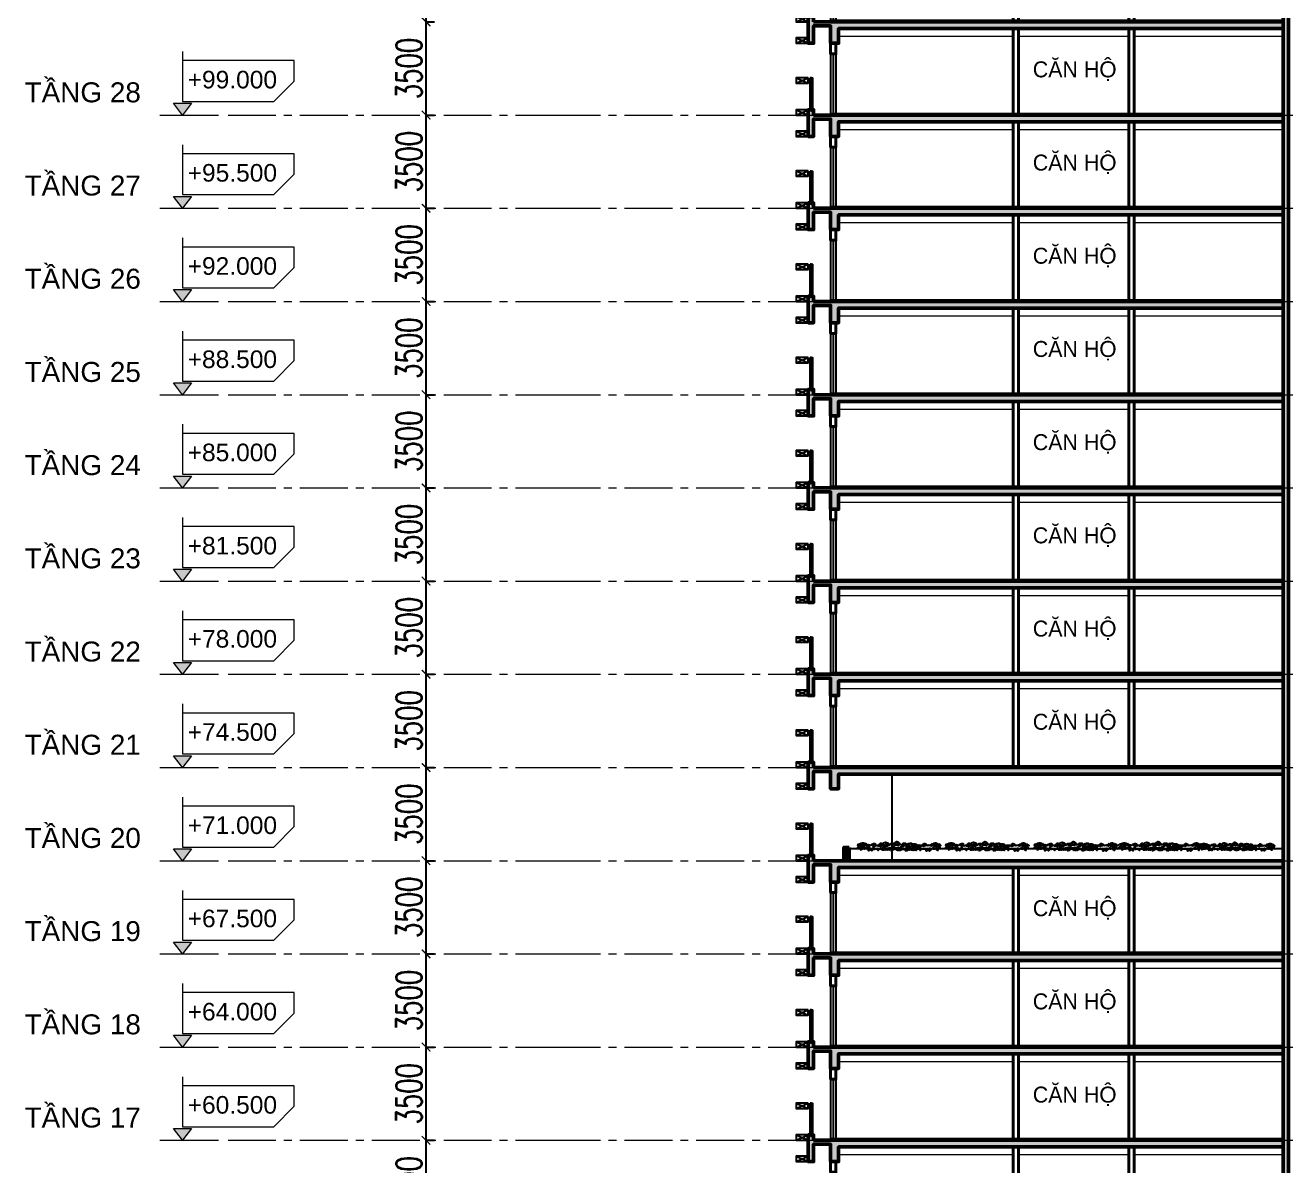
# Model space of a CAD drawing. Header units: millimetres. Extents: x 573003 to 1294762, y -9906 to 413061.
# Drawn here: x 1126753 to 1174097, y 74019 to 116851 of the extents above; entities that cross this region are included whole.
import ezdxf

# ---------------------------------------------------------------- set-up
doc = ezdxf.new("R2010")
doc.units = ezdxf.units.MM
doc.header["$MEASUREMENT"] = 0
doc.linetypes.add('HIDDEN', pattern=[0.375, 0.25, -0.125])
doc.linetypes.add('IMPORT-CE', pattern=[135, 90, -15, 15, -15])
doc.layers.get('DEFPOINTS').update_dxf_attribs({"color": 5, "lineweight": 0})
for name, color, linetype in [('A-ANNO-DIMS', 50, 'Continuous'), ('A-ANNO-ROOM', 50, 'Continuous'), ('A-ELEV-13FINE', 8, 'Continuous'), ('A-ELEV-15FINE', 1, 'Continuous'), ('A-ELEV-18LIGHT', 135, 'Continuous'), ('A-ELEV-40HEAVY', 90, 'Continuous'), ('A-ELEV-PATT 3', 251, 'Continuous'), ('A-FLOR-STRS', 1, 'Continuous'), ('A-GRID-01$0$A-ANNO-DIMS', 50, 'Continuous'), ('A-WALL-FNSH', 200, 'Continuous'), ('A-WALL-PATT', 251, 'Continuous'), ('HBA-DW-WIN', 1, 'Continuous')]:
    doc.layers.add(name, color=color, linetype=linetype)
for name, color, linetype, lineweight in [('KT-Chu viet', 255, 'Continuous', 20), ('KT-Kich thuoc', 159, 'Continuous', 18), ('KT-Net cat', 1, 'Continuous', 40), ('KT-Net cot', 2, 'Continuous', 50), ('KT-Net manh', 251, 'Continuous', 13), ('KT-Net thay', 7, 'Continuous', 25), ('KT-Net truc', 18, 'Continuous', 15), ('TEXT', 7, 'Continuous', 20)]:
    doc.layers.add(name, color=color, linetype=linetype, lineweight=lineweight)
doc.styles.add('Arial', font='arial.ttf')
doc.styles.add('DIM', font='vnsimli.shx', dxfattribs={"width": 0.7})
doc.styles.add('font unicode ccu', font='arial.ttf')
doc.styles.add('HBA-Text', font='GOTHIC.TTF')
doc.dimstyles.new('CCU  KT1-320 A1', dxfattribs={"dimscale": 320, "dimtxt": 3, "dimasz": 1, "dimexe": 1, "dimexo": 0, "dimgap": 0.5, "dimtad": 1, "dimdec": 0, "dimdsep": 46, "dimtxsty": 'DIM', "dimblk1": 'ARCHTICK', "dimblk2": 'ARCHTICK', "dimsah": 1, "dimcen": 0, "dimdle": 1, "dimclrd": 256, "dimclre": 256, "dimclrt": 31, "dimadec": 0, "dimazin": 0, "dimtfac": 1, "dimtdec": 0, "dimtix": 1, "dimtmove": 1, "dimatfit": 3, "dimldrblk": 'DOT', "dimfxl": 8, "dimtolj": 1, "dimarcsym": 0})

# ---------------------------------------------------------------- blocks, each defined once
blk = doc.blocks.new('_ARCHTICK')
at = {"color": 0, "linetype": 'ByBlock', "const_width": 0.15}
blk.add_lwpolyline([(-0.5, -0.5), (0.5, 0.5)], dxfattribs=at)
blk = doc.blocks.new('*D163')
at = {"layer": 'DEFPOINTS', "color": 0, "transparency": 16777216}
for p in [(0, 60500), (0, 60500), (0, 57000)]:
    blk.add_point(p, dxfattribs=at)
at = {"layer": 'KT-Kich thuoc', "lineweight": -2, "transparency": 16777216}
for p, q in [((0, 56680), (0, 60820)), ((0, 60500), (320, 60500)), ((0, 57000), (320, 57000))]:
    blk.add_line(p, q, dxfattribs=at)
at = {"layer": 'KT-Kich thuoc', "lineweight": -2, "transparency": 16777216, "xscale": 320, "yscale": 320, "zscale": 320}
for p, rotation in [((0, 60500), 90), ((0, 57000), 270)]:
    blk.add_blockref('_ARCHTICK', p, dxfattribs=dict(at, rotation=rotation))
at = {"layer": 'KT-Kich thuoc', "color": 31, "transparency": 16777216, "insert": (-640, 58750), "char_height": 960, "attachment_point": 5, "rotation": 90, "style": 'DIM'}
blk.add_mtext('\\A1;3500', dxfattribs=at)
blk = doc.blocks.new('_Dot')
at = {"color": 0, "linetype": 'ByBlock', "lineweight": -2}
blk.add_line((-0.5, 0), (-1, 0), dxfattribs=at)
at = {"color": 0, "linetype": 'ByBlock', "const_width": 0.5}
blk.add_lwpolyline([(-0.25, 0, 1), (0.25, 0, 1)], format="xyb", close=True, dxfattribs=at)
blk = doc.blocks.new('*D164')
at = {"layer": 'DEFPOINTS', "color": 0, "transparency": 16777216}
for p in [(0, 64000), (0, 64000), (0, 60500)]:
    blk.add_point(p, dxfattribs=at)
at = {"layer": 'KT-Kich thuoc', "lineweight": -2, "transparency": 16777216}
for p, q in [((0, 60180), (0, 64320)), ((0, 64000), (320, 64000)), ((0, 60500), (320, 60500))]:
    blk.add_line(p, q, dxfattribs=at)
at = {"layer": 'KT-Kich thuoc', "lineweight": -2, "transparency": 16777216, "xscale": 320, "yscale": 320, "zscale": 320}
for p, rotation in [((0, 64000), 90), ((0, 60500), 270)]:
    blk.add_blockref('_ARCHTICK', p, dxfattribs=dict(at, rotation=rotation))
at = {"layer": 'KT-Kich thuoc', "color": 31, "transparency": 16777216, "insert": (-640, 62250), "char_height": 960, "attachment_point": 5, "rotation": 90, "style": 'DIM'}
blk.add_mtext('\\A1;3500', dxfattribs=at)
blk = doc.blocks.new('*D165')
at = {"layer": 'DEFPOINTS', "color": 0, "transparency": 16777216}
for p in [(0, 67500), (0, 67500), (0, 64000)]:
    blk.add_point(p, dxfattribs=at)
at = {"layer": 'KT-Kich thuoc', "lineweight": -2, "transparency": 16777216}
for p, q in [((0, 63680), (0, 67820)), ((0, 67500), (320, 67500)), ((0, 64000), (320, 64000))]:
    blk.add_line(p, q, dxfattribs=at)
at = {"layer": 'KT-Kich thuoc', "lineweight": -2, "transparency": 16777216, "xscale": 320, "yscale": 320, "zscale": 320}
for p, rotation in [((0, 67500), 90), ((0, 64000), 270)]:
    blk.add_blockref('_ARCHTICK', p, dxfattribs=dict(at, rotation=rotation))
at = {"layer": 'KT-Kich thuoc', "color": 31, "transparency": 16777216, "insert": (-640, 65750), "char_height": 960, "attachment_point": 5, "rotation": 90, "style": 'DIM'}
blk.add_mtext('\\A1;3500', dxfattribs=at)
blk = doc.blocks.new('*D166')
at = {"layer": 'DEFPOINTS', "color": 0, "transparency": 16777216}
for p in [(0, 71000), (0, 71000), (0, 67500)]:
    blk.add_point(p, dxfattribs=at)
at = {"layer": 'KT-Kich thuoc', "lineweight": -2, "transparency": 16777216}
for p, q in [((0, 67180), (0, 71320)), ((0, 71000), (320, 71000)), ((0, 67500), (320, 67500))]:
    blk.add_line(p, q, dxfattribs=at)
at = {"layer": 'KT-Kich thuoc', "lineweight": -2, "transparency": 16777216, "xscale": 320, "yscale": 320, "zscale": 320}
for p, rotation in [((0, 71000), 90), ((0, 67500), 270)]:
    blk.add_blockref('_ARCHTICK', p, dxfattribs=dict(at, rotation=rotation))
at = {"layer": 'KT-Kich thuoc', "color": 31, "transparency": 16777216, "insert": (-640, 69250), "char_height": 960, "attachment_point": 5, "rotation": 90, "style": 'DIM'}
blk.add_mtext('\\A1;3500', dxfattribs=at)
blk = doc.blocks.new('*D167')
at = {"layer": 'DEFPOINTS', "color": 0, "transparency": 16777216}
for p in [(0, 74500), (0, 74500), (0, 71000)]:
    blk.add_point(p, dxfattribs=at)
at = {"layer": 'KT-Kich thuoc', "lineweight": -2, "transparency": 16777216}
for p, q in [((0, 70680), (0, 74820)), ((0, 74500), (320, 74500)), ((0, 71000), (320, 71000))]:
    blk.add_line(p, q, dxfattribs=at)
at = {"layer": 'KT-Kich thuoc', "lineweight": -2, "transparency": 16777216, "xscale": 320, "yscale": 320, "zscale": 320}
for p, rotation in [((0, 74500), 90), ((0, 71000), 270)]:
    blk.add_blockref('_ARCHTICK', p, dxfattribs=dict(at, rotation=rotation))
at = {"layer": 'KT-Kich thuoc', "color": 31, "transparency": 16777216, "insert": (-640, 72750), "char_height": 960, "attachment_point": 5, "rotation": 90, "style": 'DIM'}
blk.add_mtext('\\A1;3500', dxfattribs=at)
blk = doc.blocks.new('*D168')
at = {"layer": 'DEFPOINTS', "color": 0, "transparency": 16777216}
for p in [(0, 78000), (0, 78000), (0, 74500)]:
    blk.add_point(p, dxfattribs=at)
at = {"layer": 'KT-Kich thuoc', "lineweight": -2, "transparency": 16777216}
for p, q in [((0, 74180), (0, 78320)), ((0, 78000), (320, 78000)), ((0, 74500), (320, 74500))]:
    blk.add_line(p, q, dxfattribs=at)
at = {"layer": 'KT-Kich thuoc', "lineweight": -2, "transparency": 16777216, "xscale": 320, "yscale": 320, "zscale": 320}
for p, rotation in [((0, 78000), 90), ((0, 74500), 270)]:
    blk.add_blockref('_ARCHTICK', p, dxfattribs=dict(at, rotation=rotation))
at = {"layer": 'KT-Kich thuoc', "color": 31, "transparency": 16777216, "insert": (-640, 76250), "char_height": 960, "attachment_point": 5, "rotation": 90, "style": 'DIM'}
blk.add_mtext('\\A1;3500', dxfattribs=at)
blk = doc.blocks.new('*D169')
at = {"layer": 'DEFPOINTS', "color": 0, "transparency": 16777216}
for p in [(0, 81500), (0, 81500), (0, 78000)]:
    blk.add_point(p, dxfattribs=at)
at = {"layer": 'KT-Kich thuoc', "lineweight": -2, "transparency": 16777216}
for p, q in [((0, 77680), (0, 81820)), ((0, 81500), (320, 81500)), ((0, 78000), (320, 78000))]:
    blk.add_line(p, q, dxfattribs=at)
at = {"layer": 'KT-Kich thuoc', "lineweight": -2, "transparency": 16777216, "xscale": 320, "yscale": 320, "zscale": 320}
for p, rotation in [((0, 81500), 90), ((0, 78000), 270)]:
    blk.add_blockref('_ARCHTICK', p, dxfattribs=dict(at, rotation=rotation))
at = {"layer": 'KT-Kich thuoc', "color": 31, "transparency": 16777216, "insert": (-640, 79750), "char_height": 960, "attachment_point": 5, "rotation": 90, "style": 'DIM'}
blk.add_mtext('\\A1;3500', dxfattribs=at)
blk = doc.blocks.new('*D170')
at = {"layer": 'DEFPOINTS', "color": 0, "transparency": 16777216}
for p in [(0, 85000), (0, 85000), (0, 81500)]:
    blk.add_point(p, dxfattribs=at)
at = {"layer": 'KT-Kich thuoc', "lineweight": -2, "transparency": 16777216}
for p, q in [((0, 81180), (0, 85320)), ((0, 85000), (320, 85000)), ((0, 81500), (320, 81500))]:
    blk.add_line(p, q, dxfattribs=at)
at = {"layer": 'KT-Kich thuoc', "lineweight": -2, "transparency": 16777216, "xscale": 320, "yscale": 320, "zscale": 320}
for p, rotation in [((0, 85000), 90), ((0, 81500), 270)]:
    blk.add_blockref('_ARCHTICK', p, dxfattribs=dict(at, rotation=rotation))
at = {"layer": 'KT-Kich thuoc', "color": 31, "transparency": 16777216, "insert": (-640, 83250), "char_height": 960, "attachment_point": 5, "rotation": 90, "style": 'DIM'}
blk.add_mtext('\\A1;3500', dxfattribs=at)
blk = doc.blocks.new('*D171')
at = {"layer": 'DEFPOINTS', "color": 0, "transparency": 16777216}
for p in [(0, 88500), (0, 88500), (0, 85000)]:
    blk.add_point(p, dxfattribs=at)
at = {"layer": 'KT-Kich thuoc', "lineweight": -2, "transparency": 16777216}
for p, q in [((0, 84680), (0, 88820)), ((0, 88500), (320, 88500)), ((0, 85000), (320, 85000))]:
    blk.add_line(p, q, dxfattribs=at)
at = {"layer": 'KT-Kich thuoc', "lineweight": -2, "transparency": 16777216, "xscale": 320, "yscale": 320, "zscale": 320}
for p, rotation in [((0, 88500), 90), ((0, 85000), 270)]:
    blk.add_blockref('_ARCHTICK', p, dxfattribs=dict(at, rotation=rotation))
at = {"layer": 'KT-Kich thuoc', "color": 31, "transparency": 16777216, "insert": (-640, 86750), "char_height": 960, "attachment_point": 5, "rotation": 90, "style": 'DIM'}
blk.add_mtext('\\A1;3500', dxfattribs=at)
blk = doc.blocks.new('*D172')
at = {"layer": 'DEFPOINTS', "color": 0, "transparency": 16777216}
for p in [(0, 92000), (0, 92000), (0, 88500)]:
    blk.add_point(p, dxfattribs=at)
at = {"layer": 'KT-Kich thuoc', "lineweight": -2, "transparency": 16777216}
for p, q in [((0, 88180), (0, 92320)), ((0, 92000), (320, 92000)), ((0, 88500), (320, 88500))]:
    blk.add_line(p, q, dxfattribs=at)
at = {"layer": 'KT-Kich thuoc', "lineweight": -2, "transparency": 16777216, "xscale": 320, "yscale": 320, "zscale": 320}
for p, rotation in [((0, 92000), 90), ((0, 88500), 270)]:
    blk.add_blockref('_ARCHTICK', p, dxfattribs=dict(at, rotation=rotation))
at = {"layer": 'KT-Kich thuoc', "color": 31, "transparency": 16777216, "insert": (-640, 90250), "char_height": 960, "attachment_point": 5, "rotation": 90, "style": 'DIM'}
blk.add_mtext('\\A1;3500', dxfattribs=at)
blk = doc.blocks.new('*D173')
at = {"layer": 'DEFPOINTS', "color": 0, "transparency": 16777216}
for p in [(0, 95500), (0, 95500), (0, 92000)]:
    blk.add_point(p, dxfattribs=at)
at = {"layer": 'KT-Kich thuoc', "lineweight": -2, "transparency": 16777216}
for p, q in [((0, 91680), (0, 95820)), ((0, 95500), (320, 95500)), ((0, 92000), (320, 92000))]:
    blk.add_line(p, q, dxfattribs=at)
at = {"layer": 'KT-Kich thuoc', "lineweight": -2, "transparency": 16777216, "xscale": 320, "yscale": 320, "zscale": 320}
for p, rotation in [((0, 95500), 90), ((0, 92000), 270)]:
    blk.add_blockref('_ARCHTICK', p, dxfattribs=dict(at, rotation=rotation))
at = {"layer": 'KT-Kich thuoc', "color": 31, "transparency": 16777216, "insert": (-640, 93750), "char_height": 960, "attachment_point": 5, "rotation": 90, "style": 'DIM'}
blk.add_mtext('\\A1;3500', dxfattribs=at)
blk = doc.blocks.new('*D174')
at = {"layer": 'DEFPOINTS', "color": 0, "transparency": 16777216}
for p in [(0, 99000), (0, 99000), (0, 95500)]:
    blk.add_point(p, dxfattribs=at)
at = {"layer": 'KT-Kich thuoc', "lineweight": -2, "transparency": 16777216}
for p, q in [((0, 95180), (0, 99320)), ((0, 99000), (320, 99000)), ((0, 95500), (320, 95500))]:
    blk.add_line(p, q, dxfattribs=at)
at = {"layer": 'KT-Kich thuoc', "lineweight": -2, "transparency": 16777216, "xscale": 320, "yscale": 320, "zscale": 320}
for p, rotation in [((0, 99000), 90), ((0, 95500), 270)]:
    blk.add_blockref('_ARCHTICK', p, dxfattribs=dict(at, rotation=rotation))
at = {"layer": 'KT-Kich thuoc', "color": 31, "transparency": 16777216, "insert": (-640, 97250), "char_height": 960, "attachment_point": 5, "rotation": 90, "style": 'DIM'}
blk.add_mtext('\\A1;3500', dxfattribs=at)
blk = doc.blocks.new('*D175')
at = {"layer": 'DEFPOINTS', "color": 0, "transparency": 16777216}
for p in [(0, 102500), (0, 102500), (0, 99000)]:
    blk.add_point(p, dxfattribs=at)
at = {"layer": 'KT-Kich thuoc', "lineweight": -2, "transparency": 16777216}
for p, q in [((0, 98680), (0, 102820)), ((0, 102500), (320, 102500)), ((0, 99000), (320, 99000))]:
    blk.add_line(p, q, dxfattribs=at)
at = {"layer": 'KT-Kich thuoc', "lineweight": -2, "transparency": 16777216, "xscale": 320, "yscale": 320, "zscale": 320}
for p, rotation in [((0, 102500), 90), ((0, 99000), 270)]:
    blk.add_blockref('_ARCHTICK', p, dxfattribs=dict(at, rotation=rotation))
at = {"layer": 'KT-Kich thuoc', "color": 31, "transparency": 16777216, "insert": (-640, 100750), "char_height": 960, "attachment_point": 5, "rotation": 90, "style": 'DIM'}
blk.add_mtext('\\A1;3500', dxfattribs=at)
blk = doc.blocks.new('*D176')
at = {"layer": 'DEFPOINTS', "color": 0, "transparency": 16777216}
for p in [(0, 106000), (0, 106000), (0, 102500)]:
    blk.add_point(p, dxfattribs=at)
at = {"layer": 'KT-Kich thuoc', "lineweight": -2, "transparency": 16777216}
for p, q in [((0, 102180), (0, 106320)), ((0, 106000), (320, 106000)), ((0, 102500), (320, 102500))]:
    blk.add_line(p, q, dxfattribs=at)
at = {"layer": 'KT-Kich thuoc', "lineweight": -2, "transparency": 16777216, "xscale": 320, "yscale": 320, "zscale": 320}
for p, rotation in [((0, 106000), 90), ((0, 102500), 270)]:
    blk.add_blockref('_ARCHTICK', p, dxfattribs=dict(at, rotation=rotation))
at = {"layer": 'KT-Kich thuoc', "color": 31, "transparency": 16777216, "insert": (-640, 104250), "char_height": 960, "attachment_point": 5, "rotation": 90, "style": 'DIM'}
blk.add_mtext('\\A1;3500', dxfattribs=at)
blk = doc.blocks.new('A$C61654A8E')
blk.add_hatch(color=256).paths.add_polyline_path([(-137, 178), (0, 0), (137, 178)])
blk.add_line((-341, 0), (341, 0))
for points in [[(0, 956), (0, 819)], [(-137, 178), (137, 178), (0, 0), (-137, 178)]]:
    blk.add_lwpolyline(points)
blk.add_lwpolyline([(1678, 512), (1678, 819), (0, 819), (0, 205), (1371, 205)], close=True)
blk = doc.blocks.new('coscaodotudong')
at = {"xscale": 0.8324273823791946, "yscale": 0.8324273823791946, "zscale": 0.8324273823791946}
blk.add_blockref('A$C61654A8E', (0, 0), dxfattribs=at)
at = {"layer": 'KT-Chu viet', "style": 'font unicode ccu'}
blk.add_attdef('%%P0.000', (64, 334), '', height=220, dxfattribs=at)
blk = doc.blocks.new('1')
at = {"layer": 'A-GRID-01$0$A-ANNO-DIMS'}
for p, q in [((-85207, -52456), (-84757, -52256)), ((-85207, -52256), (-84757, -52456))]:
    blk.add_line(p, q, dxfattribs=at)
at = {"layer": 'A-GRID-01$0$A-ANNO-DIMS', "elevation": 0}
blk.add_lwpolyline([(-84757, -52256), (-85207, -52256), (-85207, -52456), (-84757, -52456)], close=True, dxfattribs=at)
blk = doc.blocks.new('Floor-ST')
at = {"layer": 'A-WALL-PATT', "extrusion": (2.65424e-07, 2.87023e-18, 1)}
h = blk.add_hatch(color=256, dxfattribs=at)
h.dxf.hatch_style = 1
h.paths.add_polyline_path([(-57063, 0), (-39427, 0), (-39427, -250), (-56122, -250), (-56122, -800), (-56422, -800), (-56422, -150), (-57063, -150), (-57063, -800), (-57263, -800), (-57263, 200), (-57063, 200)])
at = {"layer": 'A-ANNO-DIMS', "extrusion": (2.65421e-07, 4.99413e-07, 1), "elevation": -2}
for points in [[(-57195, 200), (-57195, 1400)], [(-57145, 200), (-57145, 1400)]]:
    blk.add_lwpolyline(points, dxfattribs=at)
at = {"layer": 'A-ANNO-DIMS', "extrusion": (2.65421e-07, 4.99413e-07, 1), "elevation": -1}
blk.add_lwpolyline([(-57077, 200), (-57263, 200), (-57263, 188), (-57077, 188)], close=True, dxfattribs=at)
at = {"layer": 'A-ELEV-13FINE', "extrusion": (2.65421e-07, 4.99413e-07, 1)}
blk.add_line((-56222, 2300, -1), (-56222, 0, -1), dxfattribs=at)
at = {"layer": 'A-ELEV-13FINE', "extrusion": (2.65421e-07, 4.99413e-07, 1), "elevation": -1}
for points in [[(-56322, 2300), (-56322, 50)], [(-39427, 50), (-56222, 50)]]:
    blk.add_lwpolyline(points, dxfattribs=at)
at = {"layer": 'A-ELEV-15FINE', "linetype": 'Continuous', "extrusion": (2.65421e-07, 4.99413e-07, 1), "elevation": -2}
for points in [[(-57145, 1120), (-57120, 1120)], [(-57145, 1110), (-57120, 1110)], [(-57145, 365), (-57120, 365)], [(-57145, 355), (-57120, 355)]]:
    blk.add_lwpolyline(points, dxfattribs=at)
at = {"layer": 'A-ELEV-15FINE', "linetype": 'Continuous', "extrusion": (2.65421e-07, 4.99413e-07, 1), "elevation": -1}
for points in [[(-57097, 1102), (-57100, 1102), (-57100, 1127), (-57097, 1127)], [(-57097, 372), (-57100, 372), (-57100, 347), (-57097, 347)]]:
    blk.add_lwpolyline(points, close=True, dxfattribs=at)
at = {"layer": 'A-ELEV-15FINE', "extrusion": (2.65421e-07, 4.99413e-07, 1), "elevation": -1}
for points in [[(-57235, 205), (-57213, 205), (-57213, 200), (-57235, 200)], [(-57105, 205), (-57127, 205), (-57127, 200), (-57105, 200)]]:
    blk.add_lwpolyline(points, close=True, dxfattribs=at)
at = {"layer": 'A-ELEV-15FINE', "extrusion": (2.65421e-07, 4.99413e-07, 1), "elevation": -2}
for points in [[(-57228, 205), (-57228, 208), (-57219, 208), (-57219, 205)], [(-57112, 205), (-57112, 208), (-57120, 208), (-57120, 205)]]:
    blk.add_lwpolyline(points, dxfattribs=at)
at = {"layer": 'A-ELEV-15FINE', "linetype": 'HIDDEN', "extrusion": (2.65421e-07, 4.99413e-07, 1), "elevation": -2}
for points in [[(-57219, 200), (-57219, 123), (-57228, 123), (-57228, 200)], [(-57120, 200), (-57120, 123), (-57112, 123), (-57112, 200)]]:
    blk.add_lwpolyline(points, dxfattribs=at)
at = {"layer": 'A-ELEV-18LIGHT', "extrusion": (2.65421e-07, 4.99413e-07, 1), "elevation": -2}
blk.add_lwpolyline([(-57100, 265), (-57105, 260), (-57115, 260), (-57120, 265), (-57120, 1395), (-57115, 1400), (-57105, 1400), (-57100, 1395), (-57100, 265)], dxfattribs=at)
at = {"layer": 'A-ELEV-40HEAVY', "extrusion": (2.65421e-07, 4.99413e-07, 1)}
blk.add_line((-57063, 200, -2), (-57263, 200, -2), dxfattribs=at)
at = {"layer": 'A-ELEV-40HEAVY', "extrusion": (2.65421e-07, 4.99413e-07, 1), "elevation": -1}
blk.add_lwpolyline([(-56422, 0), (-56422, 0)], dxfattribs=at)
at = {"layer": 'A-ELEV-PATT 3', "linetype": 'Continuous', "extrusion": (2.65421e-07, 4.99413e-07, 1)}
for p, q in [((-57116, 261, -2), (-57116, 1399, -2)), ((-57110, 260, -2), (-57110, 1400, -2)), ((-57103, 261, -2), (-57103, 1399, -2))]:
    blk.add_line(p, q, dxfattribs=at)
at = {"layer": 'A-GRID-01$0$A-ANNO-DIMS', "extrusion": (2.65421e-07, 4.99413e-07, 1)}
blk.add_line((-57145, 1400, -2), (-57195, 1400, -2), dxfattribs=at)
at = {"layer": 'A-GRID-01$0$A-ANNO-DIMS', "extrusion": (2.65421e-07, 4.99413e-07, 1), "elevation": -1}
blk.add_lwpolyline([(-57263, 1265), (-57263, 1285), (-57195, 1285), (-57195, 1265)], close=True, dxfattribs=at)
at = {"layer": 'HBA-DW-WIN', "ltscale": 5, "extrusion": (2.65421e-07, 4.99413e-07, 1), "elevation": -1}
blk.add_lwpolyline([(-56222, 50), (-56422, 50), (-56422, 0), (-56222, 0)], close=True, dxfattribs=at)
at = {"layer": 'KT-Net cat', "elevation": -167}
for points in [[(-49570, 0), (-49570, 3250), (-49370, 3250), (-49370, 0)], [(-45220, 0), (-45220, 3250), (-45020, 3250), (-45020, 0)]]:
    blk.add_lwpolyline(points, close=True, dxfattribs=at)
at = {"layer": 'KT-Net cat', "extrusion": (2.65424e-07, 2.87652e-18, 1), "elevation": -1}
blk.add_lwpolyline([(-56422, 2700), (-56422, 2300), (-56222, 2300), (-56222, 2700)], dxfattribs=at)
at = {"layer": 'KT-Net cot', "extrusion": (6.02556e-07, 6.46625e-18, 1), "elevation": -1}
blk.add_lwpolyline([(-57063, 0), (-39427, 0), (-39427, -250), (-56122, -250), (-56122, -800), (-56422, -800), (-56422, -150), (-57063, -150), (-57063, -800), (-57263, -800), (-57263, 200), (-57063, 200), (-57063, 0)], dxfattribs=at)
at = {"layer": 'KT-Net manh', "extrusion": (2.65421e-07, 4.99413e-07, 1), "elevation": -1}
for points in [[(-49570, 2950), (-56122, 2950)], [(-45220, 2950), (-49370, 2950)], [(-39427, 2950), (-45020, 2950)]]:
    blk.add_lwpolyline(points, dxfattribs=at)
at = {"layer": 'KT-Net thay', "extrusion": (2.65421e-07, 4.99413e-07, 1)}
blk.add_line((-56422, 2300, -1), (-56422, 0, -1), dxfattribs=at)
at = {"layer": 'A-GRID-01$0$A-ANNO-DIMS', "extrusion": (2.65421e-07, 4.99413e-07, 1), "rotation": 0.000326779722162424}
for p in [(27494, 53657, -1), (27494, 52457, -1), (27494, 51657, -1)]:
    blk.add_blockref('1', p, dxfattribs=at)
blk = doc.blocks.new('PLE-6')
for points in [[(-1874, 638), (-1908, 679), (-2017, 713), (-2120, 665), (-2086, 741), (-1970, 795), (-1845, 781), (-1956, 836), (-1997, 864), (-2045, 864), (-2127, 843), (-2086, 884), (-2017, 911), (-1935, 898), (-1867, 877), (-1799, 843), (-1758, 782), (-1758, 809), (-1789, 865), (-1829, 865), (-1804, 890), (-1753, 880), (-1708, 845), (-1753, 915), (-1819, 930), (-1869, 941), (-1910, 915), (-1950, 910), (-1975, 900), (-1935, 941), (-1873, 957), (-1838, 967), (-1782, 967), (-1706, 947), (-1693, 924), (-1617, 801), (-1662, 951)], [(-1366, 637), (-1415, 665), (-1448, 681), (-1486, 692), (-1507, 686), (-1540, 681), (-1562, 676), (-1589, 676), (-1627, 676), (-1660, 670), (-1709, 637), (-1698, 670), (-1687, 692), (-1665, 697), (-1687, 708), (-1720, 708), (-1747, 703), (-1763, 697), (-1796, 686), (-1818, 670), (-1834, 659), (-1845, 648), (-1829, 676), (-1823, 697), (-1845, 697), (-1872, 697), (-1905, 692), (-1921, 681)], [(-1662, 951), (-1571, 814), (-1561, 860), (-1536, 875), (-1531, 855), (-1546, 819), (-1496, 840), (-1465, 850), (-1445, 840), (-1420, 840), (-1390, 819), (-1374, 835), (-1374, 860), (-1334, 895), (-1238, 930), (-1188, 930), (-1127, 900), (-1172, 905), (-1223, 895), (-1268, 870), (-1283, 845), (-1283, 819), (-1243, 814), (-1203, 809), (-1178, 776), (-1177, 824), (-1208, 855), (-1218, 870), (-1157, 855), (-1132, 824), (-1081, 804), (-1061, 830), (-1046, 840), (-1016, 835), (-915, 855), (-890, 840), (-859, 814), (-844, 784), (-834, 729), (-869, 764), (-884, 789), (-930, 794), (-980, 794), (-1006, 794)], [(-939, 759), (-991, 733), (-978, 726), (-933, 726), (-926, 719), (-920, 713), (-939, 759)], [(-449, 787), (-498, 836), (-567, 858), (-668, 866), (-720, 842), (-660, 845), (-567, 827), (-527, 784), (-553, 782), (-578, 778), (-600, 771), (-626, 775), (-617, 798), (-597, 824), (-647, 804), (-669, 782), (-704, 782), (-742, 776), (-770, 765), (-784, 793), (-762, 867), (-715, 907), (-666, 913), (-600, 904), (-678, 936), (-742, 916), (-811, 862), (-853, 801)], [(493, 910), (458, 951), (422, 991), (331, 991), (316, 971), (347, 976), (372, 971), (392, 956), (397, 946), (412, 915), (427, 890), (438, 845), (402, 845), (357, 870), (342, 865), (301, 845), (271, 830), (236, 840), (246, 870), (271, 925), (281, 966), (296, 1001), (331, 1026), (367, 1016), (357, 1036), (316, 1057), (266, 1036), (236, 1016), (190, 966), (175, 905), (170, 875), (140, 880), (94, 900), (54, 875), (18, 895), (-22, 961), (-57, 966), (-113, 966), (-164, 956), (-179, 936), (-214, 890), (-184, 905), (-153, 920), (-118, 910), (-83, 890), (-52, 865), (-47, 850), (-103, 845), (-143, 830), (-269, 822), (-263, 903), (-321, 942), (-411, 966), (-477, 961), (-532, 920), (-542, 895), (-472, 920), (-416, 905), (-340, 880), (-340, 845), (-340, 819), (-350, 779), (-381, 794), (-411, 784), (-441, 769), (-449, 787)], [(30, 798), (-13, 798), (-45, 778), (-26, 772), (26, 765), (52, 759), (78, 746), (85, 746), (78, 791), (78, 791)], [(20, 622), (59, 661), (91, 680), (163, 700), (209, 693), (241, 687), (254, 674), (261, 661), (261, 687), (326, 687), (365, 680), (404, 680), (456, 700), (495, 674), (522, 661), (535, 654), (535, 687), (580, 719), (619, 713), (658, 700), (698, 687), (717, 661), (717, 674), (724, 700), (763, 700), (776, 661), (776, 661)], [(30, 798), (78, 791)], [(482, 785), (495, 778), (509, 759), (515, 739), (515, 733), (502, 746), (495, 752), (469, 759), (482, 785)], [(1226, 796), (1210, 819), (1180, 819), (1135, 850), (1150, 880), (1180, 905), (1210, 920), (1236, 915), (1271, 900), (1291, 885), (1261, 925), (1225, 956), (1180, 951), (1130, 930), (1099, 915), (1079, 890), (1069, 860), (1064, 845), (1054, 814), (1034, 814), (1034, 840), (1003, 860), (958, 860), (902, 845), (877, 814), (862, 784), (877, 799), (887, 814), (922, 814), (948, 804), (968, 794), (973, 789), (958, 784), (938, 789), (922, 784), (922, 784), (887, 784), (877, 779), (847, 774), (842, 789), (826, 804), (842, 850), (857, 900), (877, 930), (907, 946), (968, 971), (1003, 976), (1069, 956), (1054, 981), (948, 1011), (887, 991), (826, 971), (796, 930), (786, 890), (766, 850), (751, 865), (741, 880), (715, 870), (715, 855), (705, 870), (700, 905), (670, 930), (650, 946), (609, 946), (544, 941), (493, 915), (473, 885), (518, 895), (554, 910), (589, 905), (604, 890), (619, 875), (624, 860), (594, 860), (574, 855), (544, 855), (544, 855), (528, 875), (513, 890)], [(2039, 951), (1948, 814), (1938, 860), (1912, 875), (1907, 855), (1923, 819), (1872, 840), (1842, 850), (1821, 840), (1796, 840), (1766, 819), (1751, 835), (1751, 860), (1710, 895), (1614, 930), (1564, 930), (1503, 900), (1549, 905), (1599, 895), (1645, 870), (1660, 845), (1660, 819), (1619, 814), (1579, 809), (1554, 776), (1554, 824), (1584, 855), (1594, 870), (1534, 855), (1508, 824), (1458, 804), (1438, 830), (1422, 840), (1392, 835), (1291, 855), (1266, 840), (1236, 814), (1220, 784), (1210, 729), (1246, 764), (1261, 789), (1306, 794), (1357, 794), (1382, 794)], [(1605, 740), (1589, 735), (1585, 728), (1589, 724), (1605, 717), (1615, 714), (1623, 703), (1624, 698), (1624, 706), (1621, 721), (1617, 730), (1605, 740)], [(1742, 637), (1791, 665), (1824, 681), (1862, 692), (1884, 686), (1916, 681), (1938, 676), (1965, 676), (2003, 676), (2036, 670), (2085, 637), (2074, 670), (2063, 692), (2042, 697), (2063, 708), (2096, 708), (2123, 703), (2140, 697), (2172, 686), (2194, 670), (2210, 659), (2221, 648), (2205, 676), (2199, 697), (2221, 697), (2248, 697), (2281, 692), (2297, 681)], [(2250, 638), (2284, 679), (2394, 713), (2496, 665), (2462, 741), (2346, 795), (2221, 781), (2332, 836), (2373, 864), (2421, 864), (2503, 843), (2462, 884), (2394, 911), (2312, 898), (2243, 877), (2175, 843), (2134, 782), (2135, 809), (2165, 865), (2205, 865), (2180, 890), (2130, 880), (2084, 845), (2130, 915), (2195, 930), (2246, 941), (2286, 915), (2327, 910), (2352, 900), (2311, 941), (2249, 957), (2214, 967), (2159, 967), (2083, 947), (2069, 924), (1993, 801), (2039, 951)], [(-1874, 638), (-1939, 615), (-1950, 572), (-1880, 615), (-1837, 632), (-1799, 648), (-1761, 632), (-1734, 632), (-1701, 648), (-1647, 653), (-1636, 648), (-1582, 626), (-1550, 588), (-1501, 534), (-1544, 643), (-1577, 664), (-1566, 670), (-1496, 643), (-1474, 643), (-1436, 615), (-1431, 599), (-1425, 556), (-1420, 626), (-1458, 670), (-1436, 659), (-1387, 626), (-1376, 632), (-1349, 637), (-1333, 637), (-1306, 643), (-1284, 648), (-1279, 648), (-1290, 626), (-1322, 605), (-1333, 572), (-1333, 534), (-1306, 588), (-1279, 610), (-1230, 637), (-1214, 626), (-1192, 626), (-1160, 626), (-1138, 632), (-1095, 632), (-1079, 632), (-1041, 626), (-1008, 599), (-987, 572), (-970, 556), (-1003, 632), (-1030, 659), (-998, 648), (-987, 643), (-954, 637), (-911, 626), (-868, 632), (-797, 637), (-765, 653), (-721, 653), (-716, 653), (-743, 632), (-749, 588), (-749, 567), (-721, 615), (-705, 626), (-684, 637), (-657, 637), (-678, 615), (-684, 588), (-684, 572), (-673, 588), (-640, 610), (-624, 626), (-619, 632), (-597, 621), (-597, 605), (-592, 567), (-592, 561), (-575, 605), (-575, 626), (-586, 643), (-575, 637), (-554, 637), (-532, 632), (-505, 599), (-494, 583), (-472, 578), (-483, 610), (-510, 648), (-510, 659), (-500, 659), (-462, 648), (-440, 643), (-413, 626), (-391, 594), (-364, 567), (-364, 594), (-397, 626), (-413, 643), (-418, 659), (-364, 664), (-321, 653), (-299, 648), (-261, 643), (-261, 599), (-256, 578), (-256, 540), (-223, 610), (-207, 637), (-207, 648), (-169, 648), (-142, 648), (-104, 632), (-72, 626), (-50, 637), (9, 626), (36, 615), (85, 567), (101, 561), (53, 637), (85, 648), (134, 643), (155, 632), (182, 632), (188, 637), (231, 643), (188, 610), (166, 594), (166, 551), (177, 588), (220, 610), (280, 637), (323, 626), (361, 626), (404, 637), (426, 637), (442, 632), (480, 621), (513, 599), (556, 545), (545, 578), (534, 621), (518, 637), (502, 648), (572, 643), (626, 643), (659, 626), (697, 632), (751, 648), (767, 653), (783, 653), (816, 653), (816, 659)], [(2250, 638), (2316, 615), (2327, 572), (2256, 615), (2213, 632), (2175, 648), (2137, 632), (2110, 632), (2078, 648), (2023, 653), (2013, 648), (1958, 626), (1926, 588), (1877, 534), (1921, 643), (1953, 664), (1942, 670), (1872, 643), (1850, 643), (1812, 615), (1807, 599), (1802, 556), (1796, 626), (1834, 670), (1812, 659), (1764, 626), (1753, 632), (1726, 637), (1709, 637), (1682, 643), (1661, 648), (1655, 648), (1666, 626), (1699, 605), (1709, 572), (1709, 534), (1682, 588), (1655, 610), (1607, 637), (1590, 626), (1569, 626), (1536, 626), (1515, 632), (1471, 632), (1455, 632), (1417, 626), (1385, 599), (1363, 572), (1347, 556), (1379, 632), (1406, 659), (1374, 648), (1363, 643), (1331, 637), (1287, 626), (1244, 632), (1174, 637), (1141, 653), (1098, 653), (1092, 653), (1119, 632), (1125, 588), (1125, 567), (1098, 615), (1082, 626), (1060, 637), (1033, 637), (1055, 615), (1060, 588), (1060, 572), (1049, 588), (1017, 610), (1000, 626), (995, 632), (973, 621), (973, 605), (968, 567), (968, 561), (952, 605), (952, 626), (963, 643), (952, 637), (930, 637), (908, 632), (881, 599), (870, 583), (849, 578), (860, 610), (887, 648), (887, 659), (876, 659), (838, 648), (816, 643), (789, 626), (768, 594), (741, 567), (741, 594), (773, 626), (789, 643), (795, 659), (741, 664), (697, 653), (676, 648), (638, 643), (638, 599), (632, 578), (632, 540), (600, 610), (584, 637), (584, 648), (546, 648), (519, 648), (481, 632), (448, 626), (427, 637), (367, 626), (340, 615), (291, 567), (275, 561), (324, 637), (291, 648), (243, 643), (221, 632), (194, 632), (188, 637), (145, 643), (188, 610), (210, 594), (210, 551), (199, 588), (156, 610), (96, 637), (53, 626), (15, 626), (-28, 637), (-50, 637), (-66, 632), (-104, 621), (-136, 599), (-180, 545), (-169, 578), (-158, 621), (-142, 637), (-125, 648), (-196, 643), (-250, 643), (-282, 626), (-320, 632), (-374, 648), (-391, 653), (-407, 653), (-439, 653), (-439, 659)]]:
    blk.add_lwpolyline(points)
for points in [[(-560, 740), (-607, 720), (-586, 714), (-540, 714)], [(-237, 772), (-300, 760), (-329, 740), (-283, 729), (-217, 717), (-208, 737)], [(1035, 763), (997, 735), (964, 724), (1002, 719), (1062, 735), (1089, 730), (1100, 730), (1078, 741)], [(1906, 779), (1878, 768), (1857, 752), (1878, 757), (1895, 752), (1938, 763), (1960, 768), (1944, 773), (1922, 779)]]:
    blk.add_lwpolyline(points, close=True)
blk = doc.blocks.new('A$C52FE36A4')
at = {"layer": 'A-ANNO-ROOM', "ltscale": 800, "extrusion": (2.65424e-07, 1.15182e-05, 1), "insert": (1743, 960, 4), "char_height": 600, "width": 6000, "attachment_point": 2, "text_direction": (1, 0, 0), "style": 'HBA-Text'}
blk.add_mtext('CĂN H{\\fArial|b0|i0|c0|p34;Ộ}', dxfattribs=at)
blk = doc.blocks.new('Levels')
at = {"layer": 'KT-Kich thuoc'}
for p, q in [((-9998.9, 99000, 0), (-7793.2, 99000, 0)), ((-9998.9, 95500, 0), (-7793.2, 95500, 0)), ((-9998.9, 92000, 0), (-7793.2, 92000, 0)), ((-9998.9, 88500, 0), (-7793.2, 88500, 0)), ((-9998.9, 85000, 0), (-7793.2, 85000, 0)), ((-9998.9, 81500, 0), (-7793.2, 81500, 0)), ((-9998.9, 78000, 0), (-7793.2, 78000, 0)), ((-9998.9, 74500, 0), (-7793.2, 74500, 0)), ((-9998.9, 71000, 0), (-7793.2, 71000, 0)), ((-9998.9, 67500, 0), (-7793.2, 67500, 0)), ((-9998.9, 64000, 0), (-7793.2, 64000, 0)), ((-9998.9, 60500, 0), (-7793.2, 60500, 0))]:
    blk.add_line(p, q, dxfattribs=at)
at = {"layer": 'KT-Net truc', "linetype": 'IMPORT-CE', "ltscale": 20, "elevation": 0}
for points in [[(-7437.9, 99000), (6189, 99000)], [(-7437.9, 95500), (6189, 95500)], [(-7437.9, 92000), (6189, 92000)], [(-7437.9, 88500), (6189, 88500)], [(-7437.9, 85000), (6189, 85000)], [(-7437.9, 81500), (6189, 81500)], [(-7437.9, 78000), (6189, 78000)], [(-7437.9, 74500), (6189, 74500)], [(-7437.9, 71000), (6189, 71000)], [(-7437.9, 67500), (6189, 67500)], [(-7437.9, 64000), (6189, 64000)], [(-7437.9, 60500), (6189, 60500)]]:
    blk.add_lwpolyline(points, dxfattribs=at)
at = {"layer": 'KT-Chu viet', "xscale": 3, "yscale": 3, "zscale": 3}
for p, values in [((-9146.4, 99000, 0), {'%%P0.000': '+99.000'}), ((-9146.4, 95500, 0), {'%%P0.000': '+95.500'}), ((-9146.4, 92000, 0), {'%%P0.000': '+92.000'}), ((-9146.4, 88500, 0), {'%%P0.000': '+88.500'}), ((-9146.4, 85000, 0), {'%%P0.000': '+85.000'}), ((-9146.4, 81500, 0), {'%%P0.000': '+81.500'}), ((-9146.4, 78000, 0), {'%%P0.000': '+78.000'}), ((-9146.4, 74500, 0), {'%%P0.000': '+74.500'}), ((-9146.4, 71000, 0), {'%%P0.000': '+71.000'}), ((-9146.4, 67500, 0), {'%%P0.000': '+67.500'}), ((-9146.4, 64000, 0), {'%%P0.000': '+64.000'}), ((-9146.4, 60500, 0), {'%%P0.000': '+60.500'})]:
    blk.add_blockref('coscaodotudong', p, dxfattribs=at).add_auto_attribs(values)
at = {"layer": 'TEXT', "char_height": 750, "attachment_point": 1, "style": 'Arial'}
for s, insert, width in [('TẦNG 28', (-15078.7, 100229.8, 0), 5299.69), ('TẦNG 27', (-15078.7, 96729.8, 0), 5299.69), ('TẦNG 26', (-15078.7, 93229.8, 0), 5299.69), ('TẦNG 25', (-15078.7, 89729.8, 0), 5299.69), ('TẦNG 24', (-15078.7, 86229.8, 0), 5299.69), ('TẦNG 23', (-15078.7, 82729.8, 0), 5299.69), ('TẦNG 22', (-15078.7, 79229.8, 0), 5299.69), ('TẦNG 21', (-15078.7, 75729.8, 0), 5299.69), ('TẦNG 20', (-15078.7, 72229.8, 0), 5299.69), ('TẦNG 19', (-15078.7, 68729.8, 0), 4873.125), ('TẦNG 18', (-15078.7, 65229.8, 0), 4692.37), ('TẦNG 17', (-15078.7, 61729.8, 0), 4649.34)]:
    blk.add_mtext(s, dxfattribs=dict(at, insert=insert, width=width))
at = {"layer": 'KT-Kich thuoc'}
for base, p1, p2, picture, middle in [((0, 106000), (0, 102500), (0, 106000), '*D176', (-640, 104250)), ((0, 102500), (0, 99000), (0, 102500), '*D175', (-640, 100750)), ((0, 99000), (0, 95500), (0, 99000), '*D174', (-640, 97250)), ((0, 95500), (0, 92000), (0, 95500), '*D173', (-640, 93750)), ((0, 92000), (0, 88500), (0, 92000), '*D172', (-640, 90250)), ((0, 88500), (0, 85000), (0, 88500), '*D171', (-640, 86750)), ((0, 85000), (0, 81500), (0, 85000), '*D170', (-640, 83250)), ((0, 81500), (0, 78000), (0, 81500), '*D169', (-640, 79750)), ((0, 78000), (0, 74500), (0, 78000), '*D168', (-640, 76250)), ((0, 74500), (0, 71000), (0, 74500), '*D167', (-640, 72750)), ((0, 71000), (0, 67500), (0, 71000), '*D166', (-640, 69250)), ((0, 67500), (0, 64000), (0, 67500), '*D165', (-640, 65750)), ((0, 64000), (0, 60500), (0, 64000), '*D164', (-640, 62250)), ((0, 60500), (0, 57000), (0, 60500), '*D163', (-640, 58750))]:
    dim = blk.add_linear_dim(base=base, p1=p1, p2=p2, angle=90, dimstyle='CCU  KT1-320 A1', dxfattribs=at)
    dim.commit()
    dim.dimension.update_dxf_attribs({"geometry": picture, "text_midpoint": middle})

msp = doc.modelspace()

# ---------------------------------------------------------------- hatches: boundary and pattern name
at = {"layer": 'A-WALL-PATT', "extrusion": (2.45682e-18, 7.53123e-06, 1)}
h = msp.add_hatch(color=256, dxfattribs=at)
h.dxf.hatch_style = 1
h.paths.add_polyline_path([(1174197, 475.6), (1173996.8, 475.6), (1173996.8, 157975.6), (1174197, 157975.6)])
h.paths.add_polyline_path([(1177347.1, 475.6), (1177147, 475.6), (1177147, 157975.6), (1177347.1, 157975.6)])
h.paths.add_polyline_path([(1173996.8, 157975.6), (1177347.1, 157975.6), (1177347.1, 158175.6), (1173996.8, 158175.6)])
at = {"layer": 'A-WALL-PATT', "extrusion": (-3.4158e-06, 7.53123e-06, 1)}
h = msp.add_hatch(color=256, dxfattribs=at)
h.dxf.hatch_style = 1
h.paths.add_polyline_path([(1157704, 85975.6), (1157504, 85975.6), (1157504, 85475.6), (1157704, 85475.6)])
at = {"layer": 'A-WALL-PATT', "extrusion": (2.65424e-07, 1.12124e-05, 1)}
h = msp.add_hatch(color=256, dxfattribs=at)
h.dxf.hatch_style = 1
h.paths.add_polyline_path([(1156361.3, 85475.6), (1173996.8, 85475.6), (1173996.8, 85225.6), (1157301.4, 85225.6), (1157301.4, 84675.6), (1157001.4, 84675.6), (1157001.4, 85325.6), (1156361.3, 85325.6), (1156361.3, 84675.6), (1156161.3, 84675.6), (1156161.3, 85675.6), (1156361.3, 85675.6)])

# ---------------------------------------------------------------- linework, layer by layer
at = {"layer": 'A-ANNO-DIMS', "extrusion": (2.65421e-07, 1.17119e-05, 1), "elevation": -13}
for points in [[(1156229.1, 85675.6), (1156229.1, 86875.6)], [(1156279.1, 85675.6), (1156279.1, 86875.6)]]:
    msp.add_lwpolyline(points, dxfattribs=at)
at = {"layer": 'A-ANNO-DIMS', "extrusion": (2.65421e-07, 1.17119e-05, 1), "elevation": -12.7}
msp.add_lwpolyline([(1156346.9, 85675.6), (1156161.3, 85675.6), (1156161.3, 85663.6), (1156346.9, 85663.6)], close=True, dxfattribs=at)
at = {"layer": 'A-ELEV-13FINE', "extrusion": (-3.4158e-06, 7.53123e-06, 1)}
msp.add_line((1173997, 85925.6, -24.4), (1157704, 85925.6, -14.1), dxfattribs=at)
at = {"layer": 'A-ELEV-15FINE', "linetype": 'Continuous', "extrusion": (2.65421e-07, 1.17119e-05, 1), "elevation": -13}
for points in [[(1156279.1, 86595.6), (1156304.1, 86595.6)], [(1156279.1, 86585.6), (1156304.1, 86585.6)], [(1156279.1, 85840.6), (1156304.1, 85840.6)], [(1156279.1, 85830.6), (1156304.1, 85830.6)]]:
    msp.add_lwpolyline(points, dxfattribs=at)
at = {"layer": 'A-ELEV-15FINE', "linetype": 'Continuous', "extrusion": (2.65421e-07, 1.17119e-05, 1), "elevation": -12.7}
for points in [[(1156326.9, 86578.1), (1156324.1, 86578.1), (1156324.1, 86603.1), (1156326.9, 86603.1)], [(1156326.9, 85848.1), (1156324.1, 85848.1), (1156324.1, 85823.1), (1156326.9, 85823.1)]]:
    msp.add_lwpolyline(points, close=True, dxfattribs=at)
at = {"layer": 'A-ELEV-15FINE', "extrusion": (2.65421e-07, 1.17119e-05, 1), "elevation": -12.7}
for points in [[(1156189.3, 85680.9), (1156211.1, 85680.9), (1156211.1, 85675.6), (1156189.3, 85675.6)], [(1156318.9, 85680.9), (1156297.1, 85680.9), (1156297.1, 85675.6), (1156318.9, 85675.6)]]:
    msp.add_lwpolyline(points, close=True, dxfattribs=at)
at = {"layer": 'A-ELEV-15FINE', "extrusion": (2.65421e-07, 1.17119e-05, 1), "elevation": -13}
for points in [[(1156196, 85680.9), (1156196, 85683.9), (1156204.4, 85683.9), (1156204.4, 85680.9)], [(1156312.2, 85680.9), (1156312.2, 85683.9), (1156303.8, 85683.9), (1156303.8, 85680.9)]]:
    msp.add_lwpolyline(points, dxfattribs=at)
at = {"layer": 'A-ELEV-15FINE', "linetype": 'HIDDEN', "extrusion": (2.65421e-07, 1.17119e-05, 1), "elevation": -13}
for points in [[(1156204.4, 85675.6), (1156204.4, 85599), (1156196, 85599), (1156196, 85675.6)], [(1156303.8, 85675.6), (1156303.8, 85599), (1156312.2, 85599), (1156312.2, 85675.6)]]:
    msp.add_lwpolyline(points, dxfattribs=at)
at = {"layer": 'A-ELEV-18LIGHT', "extrusion": (2.65421e-07, 1.17119e-05, 1), "elevation": -13}
msp.add_lwpolyline([(1156324.1, 85740.6), (1156319.1, 85735.6), (1156309.1, 85735.6), (1156304.1, 85740.6), (1156304.1, 86870.6), (1156309.1, 86875.6), (1156319.1, 86875.6), (1156324.1, 86870.6), (1156324.1, 85740.6)], dxfattribs=at)
at = {"layer": 'A-ELEV-40HEAVY', "extrusion": (2.65421e-07, 1.17119e-05, 1)}
msp.add_line((1156361.3, 85675.6, -14.3), (1156161.3, 85675.6, -14.3), dxfattribs=at)
at = {"layer": 'A-ELEV-40HEAVY', "extrusion": (2.65421e-07, 1.17119e-05, 1), "elevation": -12}
msp.add_lwpolyline([(1157001.4, 85475.6), (1157001.4, 85475.6)], dxfattribs=at)
at = {"layer": 'A-ELEV-PATT 3', "linetype": 'Continuous', "extrusion": (2.65421e-07, 1.17119e-05, 1)}
for p, q in [((1156307.7, 85737, -14.3), (1156307.7, 86874.3, -14.3)), ((1156314.1, 85735.6, -14.3), (1156314.1, 86875.6, -14.3)), ((1156320.4, 85737, -14.3), (1156320.4, 86874.3, -14.3))]:
    msp.add_line(p, q, dxfattribs=at)
at = {"layer": 'A-FLOR-STRS', "extrusion": (2.46656e-18, 7.53123e-06, 1)}
msp.add_line((1159301.1, 88725.6, -20.4), (1159301.1, 85475.6, -20.3), dxfattribs=at)
at = {"layer": 'A-GRID-01$0$A-ANNO-DIMS', "extrusion": (2.65421e-07, 1.17119e-05, 1)}
msp.add_line((1156279.1, 86875.6, -14.3), (1156229.1, 86875.6, -14.3), dxfattribs=at)
at = {"layer": 'A-GRID-01$0$A-ANNO-DIMS', "extrusion": (2.65421e-07, 1.17119e-05, 1), "elevation": -12.7}
msp.add_lwpolyline([(1156161.3, 86740.6), (1156161.3, 86760.6), (1156229.1, 86760.6), (1156229.1, 86740.6)], close=True, dxfattribs=at)
at = {"layer": 'KT-Net cot', "extrusion": (2.33781e-19, 1.12124e-05, 1), "elevation": -12.4}
msp.add_lwpolyline([(1174197, 475.6), (1173996.8, 475.6), (1173996.8, 157975.6), (1174197, 157975.6)], close=True, dxfattribs=at)
at = {"layer": 'KT-Net cot', "extrusion": (-3.4158e-06, 7.53123e-06, 1), "elevation": -17.4}
msp.add_lwpolyline([(1157704, 85975.6), (1157504, 85975.6), (1157504, 85475.6), (1157704, 85475.6)], close=True, dxfattribs=at)
at = {"layer": 'KT-Net cot', "extrusion": (6.02556e-07, 1.12124e-05, 1), "elevation": -11.7}
msp.add_lwpolyline([(1156361.3, 85475.6), (1173996.8, 85475.6), (1173996.8, 85225.6), (1157301.4, 85225.6), (1157301.4, 84675.6), (1157001.4, 84675.6), (1157001.4, 85325.6), (1156361.3, 85325.6), (1156361.3, 84675.6), (1156161.3, 84675.6), (1156161.3, 85675.6), (1156361.3, 85675.6), (1156361.3, 85475.6)], dxfattribs=at)
at = {"layer": 'KT-Net truc', "linetype": 'IMPORT-CE', "ltscale": 20}
for p, q in [((1146558, 113475.6, 0), (1289684.4, 113475.6, 0)), ((1146558, 109975.6, 0), (1289684.4, 109975.6, 0)), ((1146558, 106475.6, 0), (1289684.4, 106475.6, 0)), ((1146558, 102975.6, 0), (1289684.4, 102975.6, 0)), ((1146558, 99475.6, 0), (1289684.4, 99475.6, 0)), ((1146558, 95975.6, 0), (1289684.4, 95975.6, 0)), ((1146558, 92475.6, 0), (1289684.4, 92475.6, 0)), ((1146558, 88975.6, 0), (1289684.4, 88975.6, 0)), ((1146558, 85475.6, 0), (1289684.4, 85475.6, 0)), ((1146558, 81975.6, 0), (1289684.4, 81975.6, 0)), ((1146558, 78475.6, 0), (1289684.4, 78475.6, 0)), ((1146558, 74975.6, 0), (1289684.4, 74975.6, 0))]:
    msp.add_line(p, q, dxfattribs=at)

# ---------------------------------------------------------------- block references
at = {"layer": 'A-ANNO-ROOM'}
for p in [(1164426.6, 114533.1, -0.6), (1164426.6, 111033.1, -0.6), (1164426.6, 107533.1, -0.5), (1164426.6, 104033.1, -0.5), (1164426.6, 100533.1, -0.5), (1164426.6, 97033.1, -0.4), (1164426.6, 93533.1, -0.4), (1164426.6, 90033.1, -0.4), (1164426.6, 83033.1, -0.3), (1164426.6, 79533.1, -0.2), (1164426.6, 76033.1, -0.2)]:
    msp.add_blockref('A$C52FE36A4', p, dxfattribs=at)
at = {"layer": 'A-ELEV-PATT 3', "extrusion": (-3.4158e-06, 7.53123e-06, 1), "rotation": 359.6954136619931}
for p, xscale, yscale, zscale in [((1159702.2, 85482.9, -21.2), -0.677600000000003, 0.6776000000000033, 0.6776000000000028), ((1163010.1, 85482.9, -21.2), -0.677600000000003, 0.6776000000000033, 0.6776000000000028), ((1166335.7, 85482.9, -21.2), -0.677600000000003, 0.6776000000000033, 0.6776000000000028), ((1169512.8, 85482.9, -21.2), -0.677600000000003, 0.6776000000000033, 0.6776000000000028), ((1172374.3, 85523.8, -21.2), -0.6160000000000028, 0.6160000000000029, 0.6160000000000019)]:
    msp.add_blockref('PLE-6', p, dxfattribs=dict(at, xscale=xscale, yscale=yscale, zscale=zscale))
at = {"layer": 'A-GRID-01$0$A-ANNO-DIMS', "extrusion": (2.65421e-07, 1.17119e-05, 1), "rotation": 0.0003267795517827342}
for p in [(1240917.8, 139132.1, -12), (1240917.8, 137932.1, -12), (1240917.9, 137132.1, -12)]:
    msp.add_blockref('1', p, dxfattribs=at)
at = {"layer": 'A-WALL-FNSH', "extrusion": (2.33781e-19, 1.12124e-05, 1)}
for p in [(1213423.8, 116975.6, -11.8), (1213423.8, 113475.6, -11.8), (1213423.8, 109975.6, -11.8), (1213423.8, 106475.6, -11.8), (1213423.8, 102975.6, -11.8), (1213423.8, 99475.6, -11.8), (1213423.8, 95975.6, -11.8), (1213423.8, 92475.6, -11.8), (1213423.8, 88975.6, -11.8), (1213423.8, 81975.6, -11.8), (1213423.8, 78475.6, -11.8), (1213423.8, 74975.6, -11.8), (1213423.8, 71475.6, -11.8)]:
    msp.add_blockref('Floor-ST', p, dxfattribs=at)
at = {"layer": 'A-WALL-PATT', "extrusion": (2.33781e-19, 1.12124e-05, 1)}
msp.add_blockref('Levels', (1141808.4, 14475.6, -12.4), dxfattribs=at)

doc.saveas('drawing.dxf')
